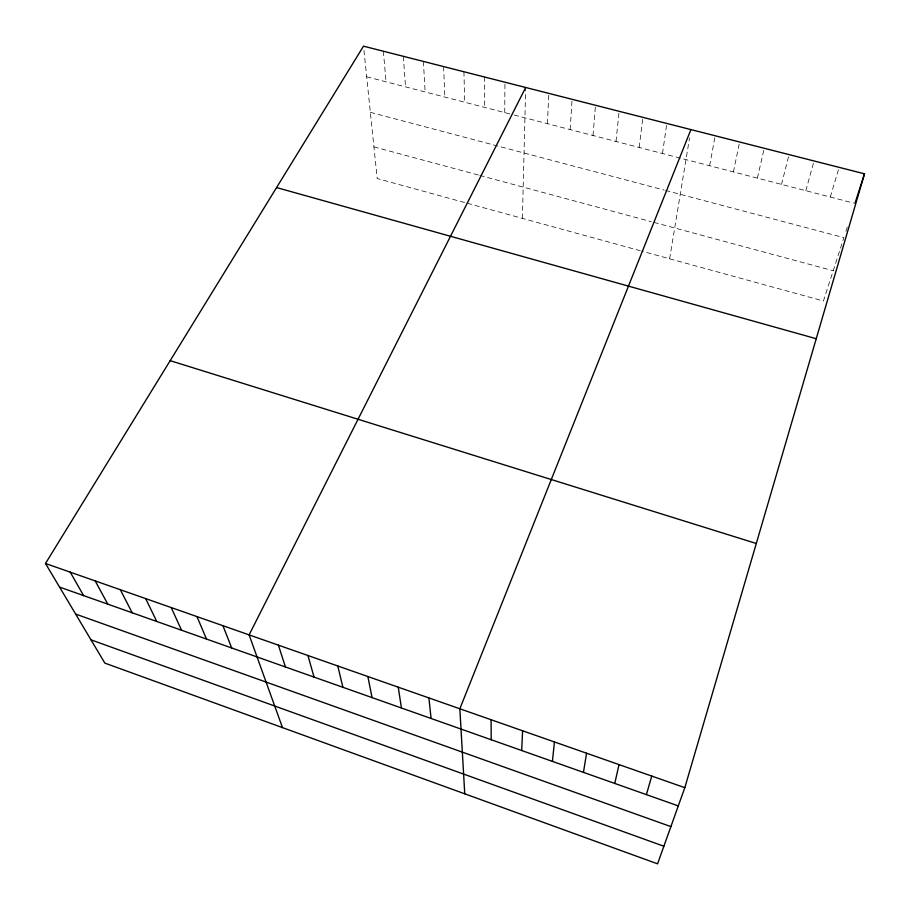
<?xml version="1.0" encoding="UTF-8"?>
<svg xmlns="http://www.w3.org/2000/svg" width="910" height="910" viewBox="0 0 910 910"><rect width="100%" height="100%" fill="white"/><g stroke="black" fill="none" stroke-linecap="round" stroke-linejoin="round"><path stroke-width="0.68" stroke-dasharray="4.55 3.41" d="M504.72 112.601L504.959 82.207M522.408 218.389L525.639 88.862M547.456 123.68L548.787 93.377M570.16 129.573L572.072 99.304M593.013 135.499L595.515 105.276M616.013 141.459L619.118 111.293M639.173 147.465L642.881 117.356M662.491 153.517L666.814 123.453M669.623 258.793L689.575 137.774M709.618 165.745L715.192 135.783M733.414 171.91L739.637 142.006M757.382 178.132L764.252 148.285M781.519 184.389L789.05 154.598M805.828 190.69L814.018 160.956M830.295 197.038L839.168 167.372M845.902 231.436L847.506 226.465M366.673 76.793L512.796 114.694M514.139 115.035L853.569 203.078M370.347 112.317L664.186 190.076M665.529 190.429L843.9 237.635L823.436 300.994L641.55 251.08M373.919 146.863L478.512 175.073M479.866 175.437L651.264 221.676M653.937 222.393L833.207 270.748M464.6 202.532L377.195 178.542L363.647 47.547M467.205 203.237L640.219 250.716M383.349 51.21L386.045 81.82M403.312 56.306L405.53 86.871M423.389 61.425L425.129 91.956M443.602 66.567L444.853 97.074M463.929 71.753L464.691 102.216M484.382 76.963L484.643 107.391"/><path stroke-width="1.36" d="M521.68 750.522L522.602 730.787M552.427 761.397L554.429 741.946M583.458 772.374L586.563 753.218M614.773 783.453L619.005 764.593M646.384 794.635L651.753 776.071M684.82 787.673L864.5 173.821L363.5 46.16L45.5 563.483L104.843 663.106L657.566 863.84L684.82 787.673L45.5 563.483M854.945 203.43L864.5 173.821M690.917 129.595L459.846 708.776L464.748 793.816M525.673 87.485L249.112 634.884L282.487 727.625M276.583 187.562L816.236 338.713M170.181 360.656L756.29 543.486M59.571 587.098L678.291 805.907M75.632 614.068L670.886 826.598M90.989 639.832L663.868 846.232M70.241 572.163L83.595 595.595M95.186 580.91L107.801 604.16M120.325 589.726L132.189 612.783M145.668 598.609L156.77 621.473M171.216 607.562L181.545 630.243M196.969 616.593L206.513 639.07M222.939 625.705L231.686 647.965M278.392 645.144L285.421 666.973M307.944 655.507L314.041 677.097M337.769 665.972L342.911 687.3M367.867 676.528L372.042 697.606M398.239 687.175L401.435 708.003M428.894 697.924L431.09 718.49M491.082 719.73L491.207 739.75"/></g></svg>
